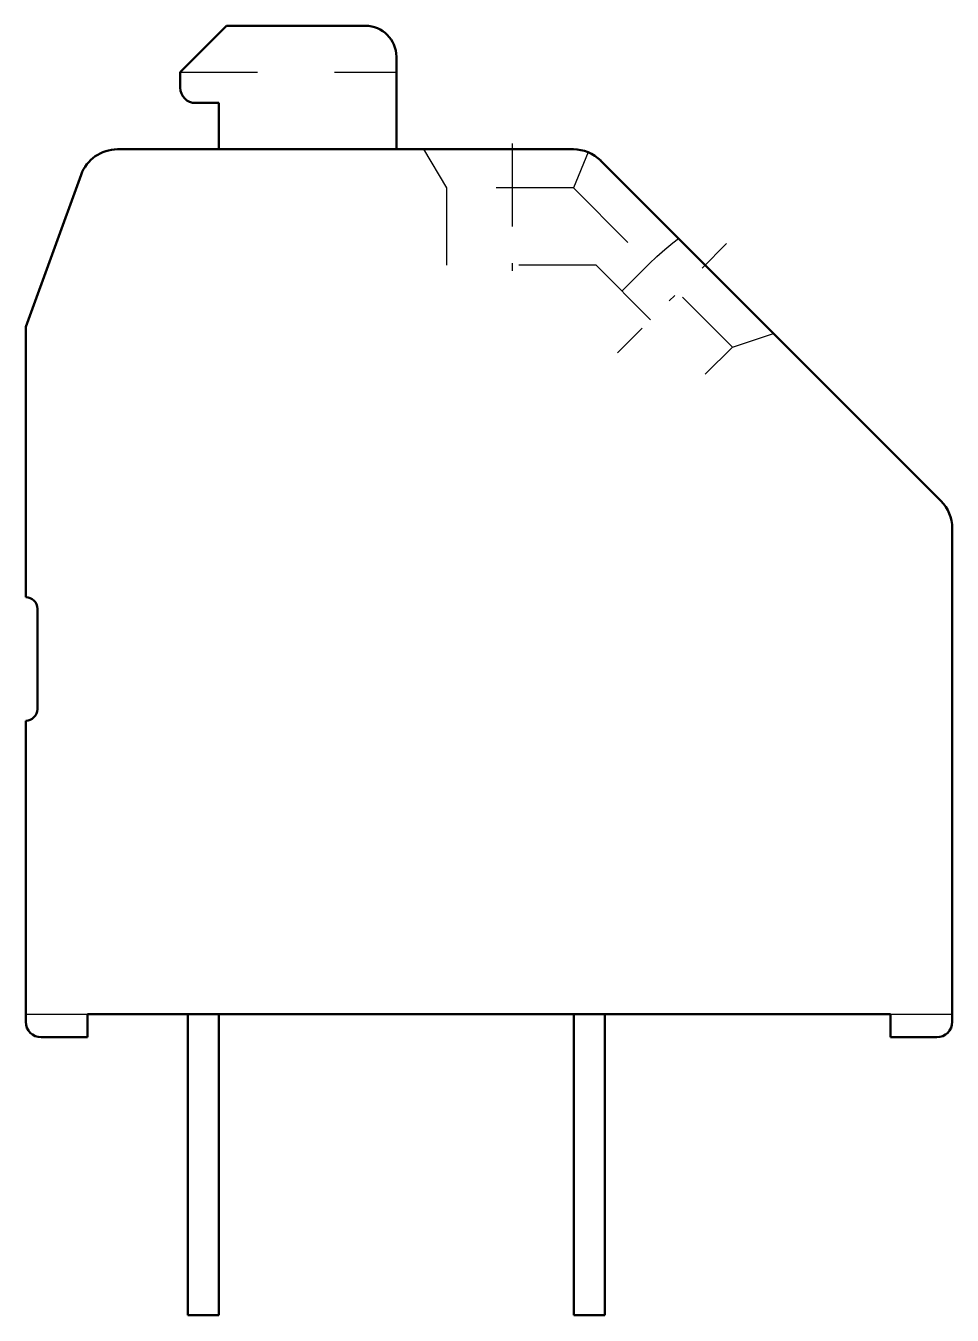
# Model space of a CAD drawing. Header units: millimetres. Extents: x -7.3 to 4.7, y -3.6 to 13.1.
import ezdxf

# ---------------------------------------------------------------- set-up
doc = ezdxf.new("R2010")
doc.units = ezdxf.units.MM
doc.linetypes.add('Center', pattern=[1.5, 0.45, -0.5, 0.05, -0.5])
doc.linetypes.add('Dashed', pattern=[2, 1, -1])
for name, color, linetype, lineweight in [('AM_0', 7, 'Continuous', 50), ('AM_3', 7, 'Dashed', 25), ('AM_7', 7, 'Center', 25)]:
    doc.layers.add(name, color=color, linetype=linetype, lineweight=lineweight)

msp = doc.modelspace()

# ---------------------------------------------------------------- linework, layer by layer
at = {"layer": 'AM_0'}
for p, q in [((-4.7, 13.1), (-5.3, 12.5)), ((-2.9, 13.1), (-4.7, 13.1)), ((-2.5, 11.5), (-2.5, 12.7)), ((-5.3, 12.5), (-5.3, 12.3)), ((-5.1, 12.1), (-4.8, 12.1)), ((-4.8, 12.1), (-4.8, 11.5)), ((-0.207, 11.5), (-6.113, 11.5)), ((4.554, 6.946), (0.146, 11.354)), ((-6.583, 11.171), (-7.3, 9.2)), ((-7.3, 9.2), (-7.3, 5.7)), ((4.7, 0.2), (4.7, 6.593)), ((-7.15, 5.55), (-7.15, 4.25)), ((-7.3, 4.1), (-7.3, 0.2)), ((-6.5, 0), (-6.5, 0.3)), ((-6.5, 0.3), (3.9, 0.3)), ((-5.2, 0.3), (-5.2, -3.6)), ((-4.8, 0.3), (-4.8, -3.6)), ((-0.2, 0.3), (-0.2, -3.6)), ((0.2, 0.3), (0.2, -3.6)), ((3.9, 0.3), (3.9, 0)), ((-7.1, 0), (-6.5, 0)), ((3.9, 0), (4.5, 0)), ((-4.8, -3.6), (-5.2, -3.6)), ((0.2, -3.6), (-0.2, -3.6))]:
    msp.add_line(p, q, dxfattribs=at)
for centre, radius, start, end in [((-2.9, 12.7), 0.4, 0, 90), ((-5.1, 12.3), 0.2, 180, 270), ((-6.113, 11), 0.5, 90, 160), ((-0.207, 11), 0.5, 45, 90), ((4.2, 6.593), 0.5, 0, 45), ((-7.3, 5.55), 0.15, 0, 90), ((-7.3, 4.25), 0.15, 270, 0), ((-7.1, 0.2), 0.2, 180, 270), ((4.5, 0.2), 0.2, 270, 0)]:
    msp.add_arc(centre, radius, start, end, dxfattribs=at)
at = {"layer": 'AM_3'}
for p, q in [((-5.3, 12.5), (-2.5, 12.5)), ((-2.15, 11.5), (-1.85, 11)), ((-1, 11.5), (-1, 10)), ((-0.016, 11.462), (-0.207, 11)), ((-0.207, 11), (-1.85, 11)), ((-1.85, 11), (-1.85, 10)), ((-0.207, 11), (1.854, 8.939)), ((0.086, 10), (-1.85, 10)), ((0.086, 10), (1.5, 8.586)), ((0.42, 9.665), (0.774, 10.019)), ((1.854, 8.939), (2.384, 9.116)), ((1.5, 8.586), (1.854, 8.939)), ((-7.3, 0.3), (-6.5, 0.3)), ((3.9, 0.3), (4.7, 0.3))]:
    msp.add_line(p, q, dxfattribs=at)
msp.add_lwpolyline([(0.774, 10.019), (0.875, 10.113), (0.977, 10.204), (1.081, 10.289), (1.154, 10.346)], dxfattribs=at)
at = {"layer": 'AM_7'}
for p, q in [((-1, 11.575), (-1, 9.925)), ((0.364, 8.864), (2.017, 10.517))]:
    msp.add_line(p, q, dxfattribs=at)

doc.saveas('drawing.dxf')
